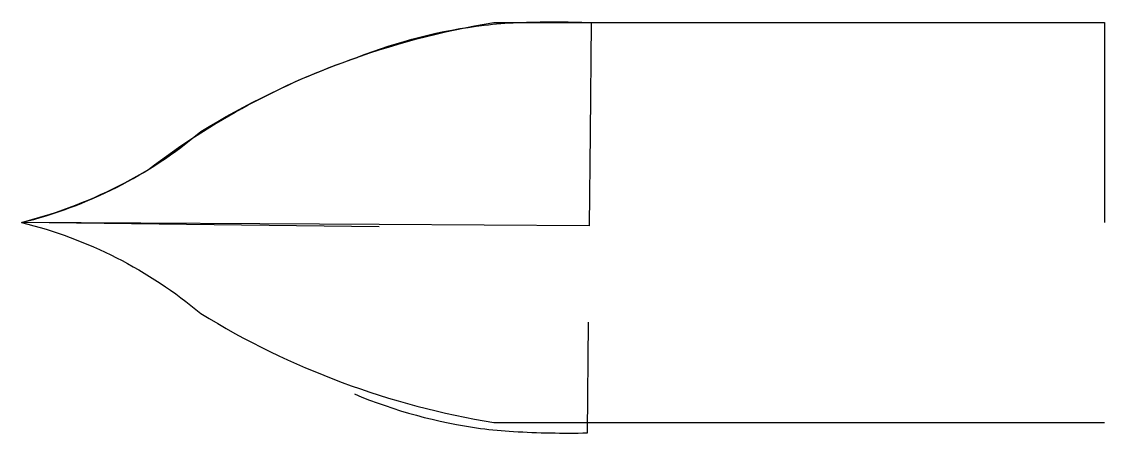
# Model space of a CAD drawing. Header units: inches. Extents: x 106 to 901, y 98 to 400.
import ezdxf

# ---------------------------------------------------------------- set-up
doc = ezdxf.new("R2010")
doc.units = ezdxf.units.IN
doc.header["$MEASUREMENT"] = 0
doc.layers.add('back', color=130, linetype='Continuous')
doc.layers.add('hall', color=142, linetype='Continuous')

msp = doc.modelspace()

# ---------------------------------------------------------------- linework, layer by layer
at = {"layer": 'back', "extrusion": (4.3538e-05, 0.009243, 0.999957), "elevation": 2.34}
for points in [[(352.83, 374.29, -0.064732), (445.91, 397.81, -0.020329), (470.02, 399.69, -0.01846), (524.3, 399.69), (523.56, 318.54)], [(106.44, 253.04), (127.24, 259.1, 0.056418), (199.52, 292.03, -0.08088), (352.52, 374.17, -0.000225), (352.83, 374.29, -0.000225)], [(350.58, 127.32, 0.064732), (443.22, 102.11, 0.020329), (467.29, 99.8, 0.01846), (521.56, 98.81), (522.3, 179.96)]]:
    msp.add_lwpolyline(points, format="xyb", dxfattribs=at)
for points in [[(523.56, 318.54), (522.94, 250.59), (368.88, 251.5)], [(368.88, 251.5), (106.44, 253.04)], [(368.86, 249.81), (106.44, 253.04)]]:
    msp.add_lwpolyline(points, dxfattribs=at)
at = {"layer": 'hall'}
for points in [[(106.44, 253.05, 0.114801), (237.92, 319.77, -0.097629), (453.01, 399.7), (700.6, 399.7), (900.88, 399.7)], [(106.44, 253.05, -0.114801), (237.92, 186.34, 0.097629), (453.01, 106.4), (700.6, 106.4), (900.88, 106.4)]]:
    msp.add_lwpolyline(points, format="xyb", dxfattribs=at)
at = {"layer": 'hall', "extrusion": (-1, 0, 0), "elevation": -900.88}
msp.add_lwpolyline([(-399.7, 0), (-399.7, -46.58), (-399.7, -111.67, 0.322242), (-253.05, -158.32)], format="xyb", dxfattribs=at)

doc.saveas('drawing.dxf')
